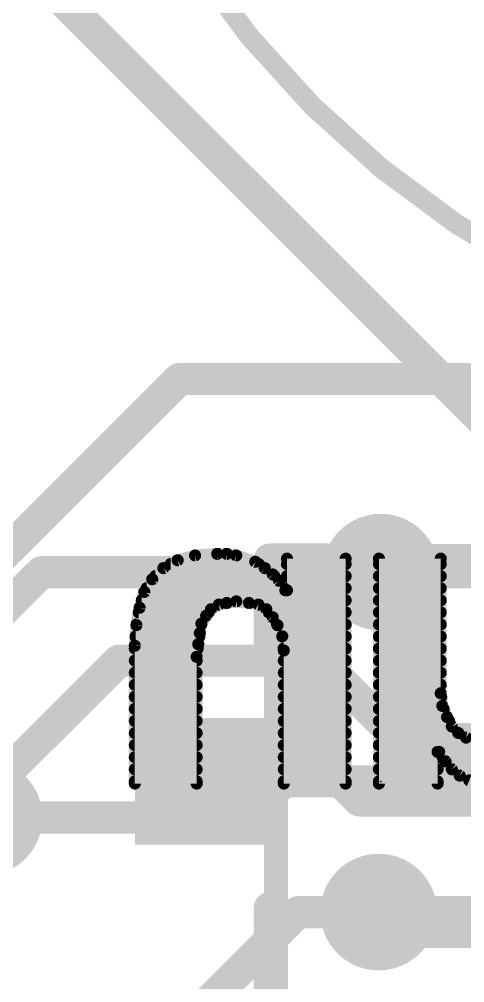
# Model space of a CAD drawing. Extents: x -31.8 to 54.9, y -9.4 to 30.
# Drawn here: x 6.61 to 9.42, y 10.16 to 16.24 of the extents above; entities that cross this region are included whole.
import ezdxf

# ---------------------------------------------------------------- set-up
doc = ezdxf.new("R2010")
doc.units = 0
for name, color, linetype in [('1', 12, 'CONTINUOUS'), ('16', 132, 'CONTINUOUS'), ('18', 110, 'CONTINUOUS'), ('21', 253, 'CONTINUOUS'), ('22', 253, 'CONTINUOUS'), ('23', 53, 'CONTINUOUS'), ('40', 132, 'CONTINUOUS'), ('51', 253, 'CONTINUOUS'), ('52', 253, 'CONTINUOUS')]:
    doc.layers.add(name, color=color, linetype=linetype)

# ---------------------------------------------------------------- blocks, each defined once
blk = doc.blocks.new('PIE')
at = {"const_width": 0.5}
blk.add_lwpolyline([(0, -0.25, 1), (0, 0.25, 1), (0, -0.25)], format="xyb", dxfattribs=at)
blk = doc.blocks.new('RECT')
blk.add_solid([(-0.5, -0.5), (0.5, -0.5), (-0.5, 0.5), (0.5, 0.5)])
blk = doc.blocks.new('ROUNDV')
at = {"const_width": 0.5}
blk.add_lwpolyline([(0, -0.25, 1), (0, 0.25, 1), (0, -0.25)], format="xyb", dxfattribs=at)

msp = doc.modelspace()

# ---------------------------------------------------------------- linework, layer by layer
at = {"layer": '1', "const_width": 0.2032}
for points in [[(6.2002, 12.2), (6.751, 12.7508)], [(8.89, 12.7508), (6.751, 12.7508)], [(6.3881, 11.3411), (7.239, 12.192)], [(7.239, 12.192), (8.509, 12.192)], [(8.509, 12.192), (9.0043, 11.6967)], [(9.0043, 11.6967), (10.931, 11.6967)], [(7.79, 11.43), (8.636, 11.43)], [(8.636, 11.43), (8.7566, 11.3094)], [(8.7566, 11.3094), (13.208, 11.3094)], [(9.0018, 10.48), (8.8773, 10.6045)], [(9.89, 10.48), (9.0018, 10.48)]]:
    msp.add_lwpolyline(points, dxfattribs=at)
at = {"layer": '1', "const_width": 0.1016}
for points in [[(6.751, 12.8016, 1), (6.751, 12.7)], [(6.7869, 12.7149, 1), (6.7151, 12.7867)], [(8.89, 12.7, 1), (8.89, 12.8016)], [(7.239, 12.2428, 1), (7.239, 12.1412)], [(7.2749, 12.1561, 1), (7.2031, 12.2279)], [(8.5449, 12.2279, 1), (8.4731, 12.1561)], [(8.509, 12.1412, 1), (8.509, 12.2428)], [(9.0043, 11.7475, 1), (9.0043, 11.6459)], [(8.9684, 11.6608, 1), (9.0402, 11.7326)], [(7.79, 11.4808, 1), (7.79, 11.3792)], [(8.6719, 11.4659, 1), (8.6001, 11.3941)], [(8.636, 11.3792, 1), (8.636, 11.4808)], [(8.7566, 11.3602, 1), (8.7566, 11.2586)], [(8.7207, 11.2735, 1), (8.7925, 11.3453)], [(8.9132, 10.6404, 1), (8.8414, 10.5686)], [(9.0018, 10.5308, 1), (9.0018, 10.4292)], [(8.9659, 10.4441, 1), (9.0377, 10.5159)]]:
    msp.add_lwpolyline(points, format="xyb", dxfattribs=at)
at = {"layer": '16', "const_width": 0.2032}
for points in [[(5.08, 11.43), (7.62, 13.97)], [(9.9314, 13.97), (7.62, 13.97)], [(10.2346, 12.7508), (8.89, 12.7508)], [(8.0502, 11.2014), (8.2788, 11.43)], [(8.2788, 11.43), (13.2334, 11.43)], [(8.0502, 11.2014), (6.3881, 11.2014)], [(8.3693, 10.6045), (7.0612, 9.2964)], [(8.8773, 10.6045), (8.3693, 10.6045)], [(8.8773, 10.6045), (10.5664, 10.6045)]]:
    msp.add_lwpolyline(points, dxfattribs=at)
at = {"layer": '16', "const_width": 0.1016}
for points in [[(7.62, 14.0208, 1), (7.62, 13.9192)], [(7.6559, 13.9341, 1), (7.5841, 14.0059)], [(8.89, 12.8016, 1), (8.89, 12.7)], [(8.2788, 11.4808, 1), (8.2788, 11.3792)], [(8.3147, 11.3941, 1), (8.2429, 11.4659)], [(8.0143, 11.2373, 1), (8.0861, 11.1655)], [(8.0502, 11.1506, 1), (8.0502, 11.2522)], [(8.3693, 10.6553, 1), (8.3693, 10.5537)], [(8.4052, 10.5686, 1), (8.3334, 10.6404)], [(8.8773, 10.6553, 1), (8.8773, 10.5537)], [(8.8773, 10.5537, 1), (8.8773, 10.6553)]]:
    msp.add_lwpolyline(points, format="xyb", dxfattribs=at)
at = {"layer": '21', "const_width": 0.2032}
for points in [[(8.19, 12.23), (8.19, 12.83)], [(8.19, 12.83), (8.99, 12.83)], [(8.19, 10.63), (8.19, 10.03)]]:
    msp.add_lwpolyline(points, dxfattribs=at)
at = {"layer": '21', "const_width": 0.1016}
for points in [[(8.2408, 12.83, 1), (8.1392, 12.83)], [(8.19, 12.8808, 1), (8.19, 12.7792)], [(8.99, 12.7792, 1), (8.99, 12.8808)], [(8.1392, 12.23, 1), (8.2408, 12.23)], [(8.2408, 10.63, 1), (8.1392, 10.63)]]:
    msp.add_lwpolyline(points, format="xyb", dxfattribs=at)
at = {"layer": '22'}
for points, const_width in [([(6.604, 16.637), (9.652, 13.589)], 0.2032), ([(7.859, 12.866), (7.719, 12.856)], 0.0762), ([(7.919, 12.866), (7.859, 12.866)], 0.0762), ([(7.979, 12.856), (7.919, 12.866)], 0.0762), ([(7.609, 12.826), (7.519, 12.776)], 0.0762), ([(7.5651, 12.8016), (8.1206, 12.8016)], 0.0762), ([(7.719, 12.856), (7.609, 12.826)], 0.0762), ([(8.099, 12.816), (7.979, 12.856)], 0.0762), ([(8.159, 12.776), (8.099, 12.816)], 0.0762), ([(8.669, 12.836), (8.299, 12.836)], 0.0762), ([(8.299, 12.836), (8.299, 12.636)], 0.0762), ([(8.299, 12.8016), (8.669, 12.8016)], 0.0762), ([(8.669, 11.416), (8.669, 12.836)], 0.0762), ([(9.269, 12.836), (8.879, 12.836)], 0.0762), ([(8.879, 12.836), (8.879, 11.416)], 0.0762), ([(8.879, 12.8016), (9.269, 12.8016)], 0.0762), ([(9.269, 11.986), (9.269, 12.836)], 0.0762), ([(7.519, 12.776), (7.449, 12.706)], 0.0762), ([(8.209, 12.736), (8.159, 12.776)], 0.0762), ([(8.249, 12.696), (8.209, 12.736)], 0.0762), ([(7.449, 12.706), (7.399, 12.626)], 0.0762), ([(7.4684, 12.7254), (8.2196, 12.7254)], 0.0762), ([(8.289, 12.636), (8.249, 12.696)], 0.0762), ([(8.299, 12.7254), (8.669, 12.7254)], 0.0762), ([(8.879, 12.7254), (9.269, 12.7254)], 0.0762), ([(7.399, 12.626), (7.369, 12.526)], 0.0762), ([(7.4135, 12.6492), (8.2802, 12.6492)], 0.0762), ([(8.299, 12.636), (8.289, 12.636)], 0.0762), ([(8.299, 12.6492), (8.669, 12.6492)], 0.0762), ([(8.879, 12.6492), (9.269, 12.6492)], 0.0762), ([(7.3831, 12.573), (8.669, 12.573)], 0.0762), ([(7.869, 12.546), (7.919, 12.556)], 0.0762), ([(7.919, 12.556), (7.979, 12.566)], 0.0762), ([(7.979, 12.566), (8.059, 12.556)], 0.0762), ([(8.059, 12.556), (8.119, 12.546)], 0.0762), ([(8.879, 12.573), (9.269, 12.573)], 0.0762), ([(7.369, 12.526), (7.349, 12.416)], 0.0762), ([(7.3637, 12.4968), (7.8046, 12.4968)], 0.0762), ([(7.789, 12.476), (7.819, 12.516)], 0.0762), ([(7.819, 12.516), (7.869, 12.546)], 0.0762), ([(8.119, 12.546), (8.169, 12.516)], 0.0762), ([(8.169, 12.516), (8.209, 12.466)], 0.0762), ([(8.1844, 12.4968), (8.669, 12.4968)], 0.0762), ([(8.879, 12.4968), (9.269, 12.4968)], 0.0762), ([(7.759, 12.426), (7.789, 12.476)], 0.0762), ([(8.209, 12.466), (8.239, 12.416)], 0.0762), ([(7.349, 12.416), (7.339, 12.286)], 0.0762), ([(7.3498, 12.4206), (7.7581, 12.4206)], 0.0762), ([(7.749, 12.366), (7.759, 12.426)], 0.0762), ([(8.2362, 12.4206), (8.669, 12.4206)], 0.0762), ([(8.239, 12.416), (8.269, 12.346)], 0.0762), ([(8.879, 12.4206), (9.269, 12.4206)], 0.0762), ([(7.3435, 12.3444), (7.7459, 12.3444)], 0.0762), ([(7.739, 12.296), (7.749, 12.366)], 0.0762), ([(8.269, 12.346), (8.279, 12.256)], 0.0762), ([(8.2692, 12.3444), (8.669, 12.3444)], 0.0762), ([(8.879, 12.3444), (9.269, 12.3444)], 0.0762), ([(7.339, 12.286), (7.339, 11.416)], 0.0762), ([(7.339, 12.2682), (7.7355, 12.2682)], 0.0762), ([(7.729, 12.216), (7.739, 12.296)], 0.0762), ([(8.2776, 12.2682), (8.669, 12.2682)], 0.0762), ([(8.279, 12.256), (8.279, 11.416)], 0.0762), ([(8.879, 12.2682), (9.269, 12.2682)], 0.0762), ([(7.339, 12.192), (7.729, 12.192)], 0.0762), ([(7.729, 11.416), (7.729, 12.216)], 0.0762), ([(8.279, 12.192), (8.669, 12.192)], 0.0762), ([(8.879, 12.192), (9.269, 12.192)], 0.0762), ([(7.339, 12.1158), (7.729, 12.1158)], 0.0762), ([(8.279, 12.1158), (8.669, 12.1158)], 0.0762), ([(8.879, 12.1158), (9.269, 12.1158)], 0.0762), ([(7.339, 12.0396), (7.729, 12.0396)], 0.0762), ([(8.279, 12.0396), (8.669, 12.0396)], 0.0762), ([(8.879, 12.0396), (9.269, 12.0396)], 0.0762), ([(7.339, 11.9634), (7.729, 11.9634)], 0.0762), ([(8.279, 11.9634), (8.669, 11.9634)], 0.0762), ([(8.879, 11.9634), (9.2718, 11.9634)], 0.0762), ([(9.279, 11.906), (9.269, 11.986)], 0.0762), ([(7.339, 11.8872), (7.729, 11.8872)], 0.0762), ([(8.279, 11.8872), (8.669, 11.8872)], 0.0762), ([(8.879, 11.8872), (9.2871, 11.8872)], 0.0762), ([(9.309, 11.836), (9.279, 11.906)], 0.0762), ([(9.339, 11.776), (9.309, 11.836)], 0.0762), ([(7.339, 11.811), (7.729, 11.811)], 0.0762), ([(8.279, 11.811), (8.669, 11.811)], 0.0762), ([(8.879, 11.811), (9.3215, 11.811)], 0.0762), ([(9.379, 11.736), (9.339, 11.776)], 0.0762), ([(7.339, 11.7348), (7.729, 11.7348)], 0.0762), ([(8.279, 11.7348), (8.669, 11.7348)], 0.0762), ([(8.879, 11.7348), (9.381, 11.7348)], 0.0762), ([(9.429, 11.706), (9.379, 11.736)], 0.0762), ([(9.489, 11.696), (9.429, 11.706)], 0.0762), ([(7.339, 11.6586), (7.729, 11.6586)], 0.0762), ([(8.279, 11.6586), (8.669, 11.6586)], 0.0762), ([(8.879, 11.6586), (10.1588, 11.6586)], 0.0762), ([(7.339, 11.5824), (7.729, 11.5824)], 0.0762), ([(8.279, 11.5824), (8.669, 11.5824)], 0.0762), ([(8.879, 11.5824), (9.249, 11.5824)], 0.0762), ([(9.249, 11.416), (9.249, 11.616)], 0.0762), ([(9.249, 11.616), (9.259, 11.616)], 0.0762), ([(9.259, 11.616), (9.299, 11.556)], 0.0762), ([(9.2814, 11.5824), (10.1248, 11.5824)], 0.0762), ([(9.299, 11.556), (9.339, 11.506)], 0.0762), ([(7.339, 11.5062), (7.729, 11.5062)], 0.0762), ([(8.279, 11.5062), (8.669, 11.5062)], 0.0762), ([(8.879, 11.5062), (9.249, 11.5062)], 0.0762), ([(9.3388, 11.5062), (10.0642, 11.5062)], 0.0762), ([(9.339, 11.506), (9.389, 11.466)], 0.0762), ([(9.389, 11.466), (9.449, 11.436)], 0.0762), ([(7.339, 11.43), (7.729, 11.43)], 0.0762), ([(7.339, 11.416), (7.729, 11.416)], 0.0762), ([(8.279, 11.43), (8.669, 11.43)], 0.0762), ([(8.279, 11.416), (8.669, 11.416)], 0.0762), ([(8.879, 11.43), (9.249, 11.43)], 0.0762), ([(8.879, 11.416), (9.249, 11.416)], 0.0762), ([(9.449, 11.436), (9.499, 11.416)], 0.0762)]:
    msp.add_lwpolyline(points, dxfattribs=dict(at, const_width=const_width))
at = {"layer": '22', "const_width": 0.0381}
for points in [[(7.859, 12.8851, 1), (7.859, 12.847)], [(7.8604, 12.847, 1), (7.8576, 12.885)], [(7.9221, 12.8848, 1), (7.9159, 12.8472)], [(7.919, 12.847, 1), (7.919, 12.8851)], [(7.5651, 12.8207, 1), (7.5651, 12.7826)], [(7.604, 12.8444, 1), (7.614, 12.8076)], [(7.6183, 12.8093, 1), (7.5997, 12.8427)], [(7.7176, 12.875, 1), (7.7204, 12.837)], [(7.724, 12.8376, 1), (7.714, 12.8744)], [(7.985, 12.8741, 1), (7.973, 12.8379)], [(7.9759, 12.8372, 1), (7.9821, 12.8748)], [(8.1096, 12.8319, 1), (8.0884, 12.8001)], [(8.093, 12.7979, 1), (8.105, 12.8341)], [(8.1206, 12.7826, 1), (8.1206, 12.8207)], [(8.299, 12.8551, 1), (8.299, 12.817)], [(8.3181, 12.836, 1), (8.28, 12.836)], [(8.299, 12.8207, 1), (8.299, 12.7826)], [(8.6881, 12.836, 1), (8.65, 12.836)], [(8.669, 12.817, 1), (8.669, 12.8551)], [(8.669, 12.7826, 1), (8.669, 12.8207)], [(8.898, 12.836, 1), (8.8599, 12.836)], [(8.879, 12.8551, 1), (8.879, 12.817)], [(8.879, 12.8207, 1), (8.879, 12.7826)], [(9.2881, 12.836, 1), (9.25, 12.836)], [(9.269, 12.817, 1), (9.269, 12.8551)], [(9.269, 12.7826, 1), (9.269, 12.8207)], [(7.5097, 12.7927, 1), (7.5283, 12.7593)], [(7.5325, 12.7625, 1), (7.5055, 12.7895)], [(8.1709, 12.7909, 1), (8.1471, 12.7611)], [(8.1484, 12.7601, 1), (8.1696, 12.7919)], [(8.2225, 12.7495, 1), (8.1955, 12.7225)], [(7.4355, 12.7195, 1), (7.4625, 12.6925)], [(7.4652, 12.6959, 1), (7.4328, 12.7161)], [(7.4684, 12.7445, 1), (7.4684, 12.7064)], [(8.1971, 12.7211, 1), (8.2209, 12.7509)], [(8.2196, 12.7064, 1), (8.2196, 12.7445)], [(8.2649, 12.7066, 1), (8.2331, 12.6854)], [(8.2355, 12.6825, 1), (8.2625, 12.7095)], [(8.299, 12.7445, 1), (8.299, 12.7064)], [(8.669, 12.7064, 1), (8.669, 12.7445)], [(8.879, 12.7445, 1), (8.879, 12.7064)], [(9.269, 12.7064, 1), (9.269, 12.7445)], [(7.3828, 12.6361, 1), (7.4152, 12.6159)], [(7.4172, 12.6205, 1), (7.3808, 12.6315)], [(7.4135, 12.6683, 1), (7.4135, 12.6302)], [(8.289, 12.6551, 1), (8.289, 12.617)], [(8.2731, 12.6254, 1), (8.3049, 12.6466)], [(8.299, 12.6683, 1), (8.299, 12.6302)], [(8.28, 12.636, 1), (8.3181, 12.636)], [(8.2802, 12.6302, 1), (8.2802, 12.6683)], [(8.299, 12.617, 1), (8.299, 12.6551)], [(8.669, 12.6302, 1), (8.669, 12.6683)], [(8.879, 12.6683, 1), (8.879, 12.6302)], [(9.269, 12.6302, 1), (9.269, 12.6683)], [(7.3831, 12.5921, 1), (7.3831, 12.554)], [(7.9159, 12.5748, 1), (7.9221, 12.5372)], [(7.9227, 12.5373, 1), (7.9153, 12.5747)], [(7.9814, 12.5849, 1), (7.9766, 12.5471)], [(7.9821, 12.5472, 1), (7.9759, 12.5848)], [(8.0621, 12.5748, 1), (8.0559, 12.5372)], [(8.0566, 12.5371, 1), (8.0614, 12.5749)], [(8.669, 12.554, 1), (8.669, 12.5921)], [(8.879, 12.5921, 1), (8.879, 12.554)], [(9.269, 12.554, 1), (9.269, 12.5921)], [(7.3637, 12.5159, 1), (7.3637, 12.4778)], [(7.3508, 12.5315, 1), (7.3872, 12.5205)], [(7.3877, 12.5226, 1), (7.3503, 12.5294)], [(7.8092, 12.5323, 1), (7.8288, 12.4997)], [(7.8342, 12.5046, 1), (7.8038, 12.5274)], [(7.8046, 12.4778, 1), (7.8046, 12.5159)], [(7.8653, 12.5647, 1), (7.8727, 12.5273)], [(7.8788, 12.5297, 1), (7.8592, 12.5623)], [(8.1288, 12.5623, 1), (8.1092, 12.5297)], [(8.1159, 12.5272, 1), (8.1221, 12.5648)], [(8.1839, 12.5279, 1), (8.1541, 12.5041)], [(8.1592, 12.4997, 1), (8.1788, 12.5323)], [(8.1844, 12.5159, 1), (8.1844, 12.4778)], [(8.669, 12.4778, 1), (8.669, 12.5159)], [(8.879, 12.5159, 1), (8.879, 12.4778)], [(9.269, 12.4778, 1), (9.269, 12.5159)], [(7.7738, 12.4874, 1), (7.8042, 12.4646)], [(7.8053, 12.4662, 1), (7.7727, 12.4858)], [(8.2253, 12.4758, 1), (8.1927, 12.4562)], [(8.1941, 12.4541, 1), (8.2239, 12.4779)], [(7.3303, 12.4194, 1), (7.3677, 12.4126)], [(7.368, 12.4145, 1), (7.33, 12.4175)], [(7.3498, 12.4397, 1), (7.3498, 12.4016)], [(7.7427, 12.4358, 1), (7.7753, 12.4162)], [(7.7778, 12.4229, 1), (7.7402, 12.4291)], [(7.7581, 12.4016, 1), (7.7581, 12.4397)], [(8.2362, 12.4397, 1), (8.2362, 12.4016)], [(8.2565, 12.4235, 1), (8.2215, 12.4085)], [(8.2227, 12.4062, 1), (8.2553, 12.4258)], [(8.669, 12.4016, 1), (8.669, 12.4397)], [(8.879, 12.4397, 1), (8.879, 12.4016)], [(9.269, 12.4016, 1), (9.269, 12.4397)], [(7.3435, 12.3635, 1), (7.3435, 12.3254)], [(7.7302, 12.3691, 1), (7.7678, 12.3629)], [(7.7679, 12.3633, 1), (7.7301, 12.3687)], [(7.7459, 12.3254, 1), (7.7459, 12.3635)], [(8.2879, 12.3481, 1), (8.2501, 12.3439)], [(8.2692, 12.3635, 1), (8.2692, 12.3254)], [(8.2515, 12.3385, 1), (8.2865, 12.3535)], [(8.669, 12.3254, 1), (8.669, 12.3635)], [(8.879, 12.3635, 1), (8.879, 12.3254)], [(9.269, 12.3254, 1), (9.269, 12.3635)], [(7.32, 12.2875, 1), (7.358, 12.2845)], [(7.339, 12.2873, 1), (7.339, 12.2492)], [(7.3581, 12.286, 1), (7.32, 12.286)], [(7.7201, 12.2987, 1), (7.7579, 12.2933)], [(7.7579, 12.2936, 1), (7.7201, 12.2984)], [(7.7355, 12.2492, 1), (7.7355, 12.2873)], [(8.2776, 12.2873, 1), (8.2776, 12.2492)], [(8.298, 12.256, 1), (8.2599, 12.256)], [(8.669, 12.2492, 1), (8.669, 12.2873)], [(8.879, 12.2873, 1), (8.879, 12.2492)], [(9.269, 12.2492, 1), (9.269, 12.2873)], [(7.339, 12.2111, 1), (7.339, 12.173)], [(7.7481, 12.216, 1), (7.71, 12.216)], [(7.7101, 12.2184, 1), (7.7479, 12.2136)], [(7.729, 12.173, 1), (7.729, 12.2111)], [(8.279, 12.2111, 1), (8.279, 12.173)], [(8.2601, 12.2539, 1), (8.2979, 12.2581)], [(8.669, 12.173, 1), (8.669, 12.2111)], [(8.879, 12.2111, 1), (8.879, 12.173)], [(9.269, 12.173, 1), (9.269, 12.2111)], [(7.339, 12.1349, 1), (7.339, 12.0968)], [(7.729, 12.0968, 1), (7.729, 12.1349)], [(8.279, 12.1349, 1), (8.279, 12.0968)], [(8.669, 12.0968, 1), (8.669, 12.1349)], [(8.879, 12.1349, 1), (8.879, 12.0968)], [(9.269, 12.0968, 1), (9.269, 12.1349)], [(7.339, 12.0587, 1), (7.339, 12.0206)], [(7.729, 12.0206, 1), (7.729, 12.0587)], [(8.279, 12.0587, 1), (8.279, 12.0206)], [(8.669, 12.0206, 1), (8.669, 12.0587)], [(8.879, 12.0587, 1), (8.879, 12.0206)], [(9.269, 12.0206, 1), (9.269, 12.0587)], [(7.339, 11.9825, 1), (7.339, 11.9444)], [(7.729, 11.9444, 1), (7.729, 11.9825)], [(8.279, 11.9825, 1), (8.279, 11.9444)], [(8.669, 11.9444, 1), (8.669, 11.9825)], [(8.879, 11.9825, 1), (8.879, 11.9444)], [(9.2879, 11.9884, 1), (9.2501, 11.9836)], [(9.25, 11.986, 1), (9.2881, 11.986)], [(9.2718, 11.9444, 1), (9.2718, 11.9825)], [(7.339, 11.9063, 1), (7.339, 11.8681)], [(7.729, 11.8681, 1), (7.729, 11.9063)], [(8.279, 11.9063, 1), (8.279, 11.8681)], [(8.669, 11.8681, 1), (8.669, 11.9063)], [(8.879, 11.9063, 1), (8.879, 11.8681)], [(9.2965, 11.9135, 1), (9.2615, 11.8985)], [(9.2601, 11.9036, 1), (9.2979, 11.9084)], [(9.2871, 11.8681, 1), (9.2871, 11.9063)], [(9.326, 11.8445, 1), (9.292, 11.8275)], [(9.2915, 11.8285, 1), (9.3265, 11.8435)], [(7.339, 11.83, 1), (7.339, 11.7919)], [(7.729, 11.7919, 1), (7.729, 11.83)], [(8.279, 11.83, 1), (8.279, 11.7919)], [(8.669, 11.7919, 1), (8.669, 11.83)], [(8.879, 11.83, 1), (8.879, 11.7919)], [(9.3525, 11.7895, 1), (9.3255, 11.7625)], [(9.3215, 11.7919, 1), (9.3215, 11.83)], [(9.322, 11.7675, 1), (9.356, 11.7845)], [(7.339, 11.7538, 1), (7.339, 11.7157)], [(7.729, 11.7157, 1), (7.729, 11.7538)], [(8.279, 11.7538, 1), (8.279, 11.7157)], [(8.669, 11.7157, 1), (8.669, 11.7538)], [(8.879, 11.7538, 1), (8.879, 11.7157)], [(9.3888, 11.7523, 1), (9.3692, 11.7197)], [(9.3655, 11.7225, 1), (9.3925, 11.7495)], [(9.381, 11.7157, 1), (9.381, 11.7538)], [(9.4321, 11.7248, 1), (9.4259, 11.6872)], [(9.4192, 11.6897, 1), (9.4388, 11.7223)], [(7.339, 11.6776, 1), (7.339, 11.6395)], [(7.729, 11.6395, 1), (7.729, 11.6776)], [(8.279, 11.6776, 1), (8.279, 11.6395)], [(8.669, 11.6395, 1), (8.669, 11.6776)], [(8.879, 11.6776, 1), (8.879, 11.6395)], [(7.339, 11.6014, 1), (7.339, 11.5633)], [(7.729, 11.5633, 1), (7.729, 11.6014)], [(8.279, 11.6014, 1), (8.279, 11.5633)], [(8.669, 11.5633, 1), (8.669, 11.6014)], [(8.879, 11.6014, 1), (8.879, 11.5633)], [(9.249, 11.6351, 1), (9.249, 11.597)], [(9.2681, 11.616, 1), (9.23, 11.616)], [(9.2749, 11.6266, 1), (9.2431, 11.6054)], [(9.249, 11.5633, 1), (9.249, 11.6014)], [(9.259, 11.597, 1), (9.259, 11.6351)], [(9.2814, 11.6014, 1), (9.2814, 11.5633)], [(9.3139, 11.5679, 1), (9.2841, 11.5441)], [(9.2831, 11.5454, 1), (9.3149, 11.5666)], [(7.339, 11.5252, 1), (7.339, 11.4871)], [(7.729, 11.4871, 1), (7.729, 11.5252)], [(8.279, 11.5252, 1), (8.279, 11.4871)], [(8.669, 11.4871, 1), (8.669, 11.5252)], [(8.879, 11.5252, 1), (8.879, 11.4871)], [(9.249, 11.4871, 1), (9.249, 11.5252)], [(9.3388, 11.5252, 1), (9.3388, 11.4871)], [(9.3509, 11.5209, 1), (9.3271, 11.4911)], [(9.3241, 11.4941, 1), (9.3539, 11.5179)], [(9.3975, 11.483, 1), (9.3805, 11.449)], [(9.3771, 11.4511, 1), (9.4009, 11.4809)], [(7.339, 11.449, 1), (7.339, 11.4109)], [(7.339, 11.4351, 1), (7.339, 11.397)], [(7.729, 11.4109, 1), (7.729, 11.449)], [(7.729, 11.397, 1), (7.729, 11.4351)], [(8.279, 11.449, 1), (8.279, 11.4109)], [(8.279, 11.4351, 1), (8.279, 11.397)], [(8.669, 11.4109, 1), (8.669, 11.449)], [(8.669, 11.397, 1), (8.669, 11.4351)], [(8.879, 11.449, 1), (8.879, 11.4109)], [(8.879, 11.4351, 1), (8.879, 11.397)], [(9.249, 11.4109, 1), (9.249, 11.449)], [(9.249, 11.397, 1), (9.249, 11.4351)], [(9.4561, 11.4537, 1), (9.4419, 11.4183)], [(7.32, 11.416, 1), (7.3581, 11.416)], [(7.71, 11.416, 1), (7.7481, 11.416)], [(8.2599, 11.416, 1), (8.298, 11.416)], [(8.65, 11.416, 1), (8.6881, 11.416)], [(8.8599, 11.416, 1), (8.898, 11.416)], [(9.23, 11.416, 1), (9.2681, 11.416)]]:
    msp.add_lwpolyline(points, format="xyb", dxfattribs=at)
at = {"layer": '23'}
msp.add_point((8.89, 11.43), dxfattribs=at)
at = {"layer": '40', "const_width": 0.127}
msp.add_lwpolyline([(12.7, 13.939, 1), (12.7, 25.939, 1), (12.7, 13.939)], format="xyb", dxfattribs=at)
at = {"layer": '51', "const_width": 0.1524}
for points in [[(8.2296, 12.8524), (9.5504, 12.8524)], [(8.2296, 10.0076), (8.2296, 12.8524)]]:
    msp.add_lwpolyline(points, dxfattribs=at)
at = {"layer": '51', "const_width": 0.0762}
for points in [[(8.2296, 12.8905, 1), (8.2296, 12.8143)], [(8.2677, 12.8524, 1), (8.1915, 12.8524)]]:
    msp.add_lwpolyline(points, format="xyb", dxfattribs=at)
at = {"layer": '52', "const_width": 0.127}
msp.add_lwpolyline([(12.7, 13.939, 1), (12.7, 25.939, 1), (12.7, 13.939)], format="xyb", dxfattribs=at)

# ---------------------------------------------------------------- block references
at = {"layer": '1', "xscale": 0.8, "yscale": 0.9, "rotation": 90}
msp.add_blockref('RECT', (7.79, 11.43), dxfattribs=at)
at = {"layer": '16', "xscale": 8, "yscale": 8}
msp.add_blockref('PIE', (12.7, 19.939), dxfattribs=at)
at = {"layer": '18', "xscale": 0.7366, "yscale": 0.7366}
for p in [(8.89, 12.7508), (8.89, 12.7508), (6.3881, 11.2014), (6.3881, 11.2014), (8.8773, 10.6045), (8.8773, 10.6045)]:
    msp.add_blockref('ROUNDV', p, dxfattribs=at)

doc.saveas('drawing.dxf')
